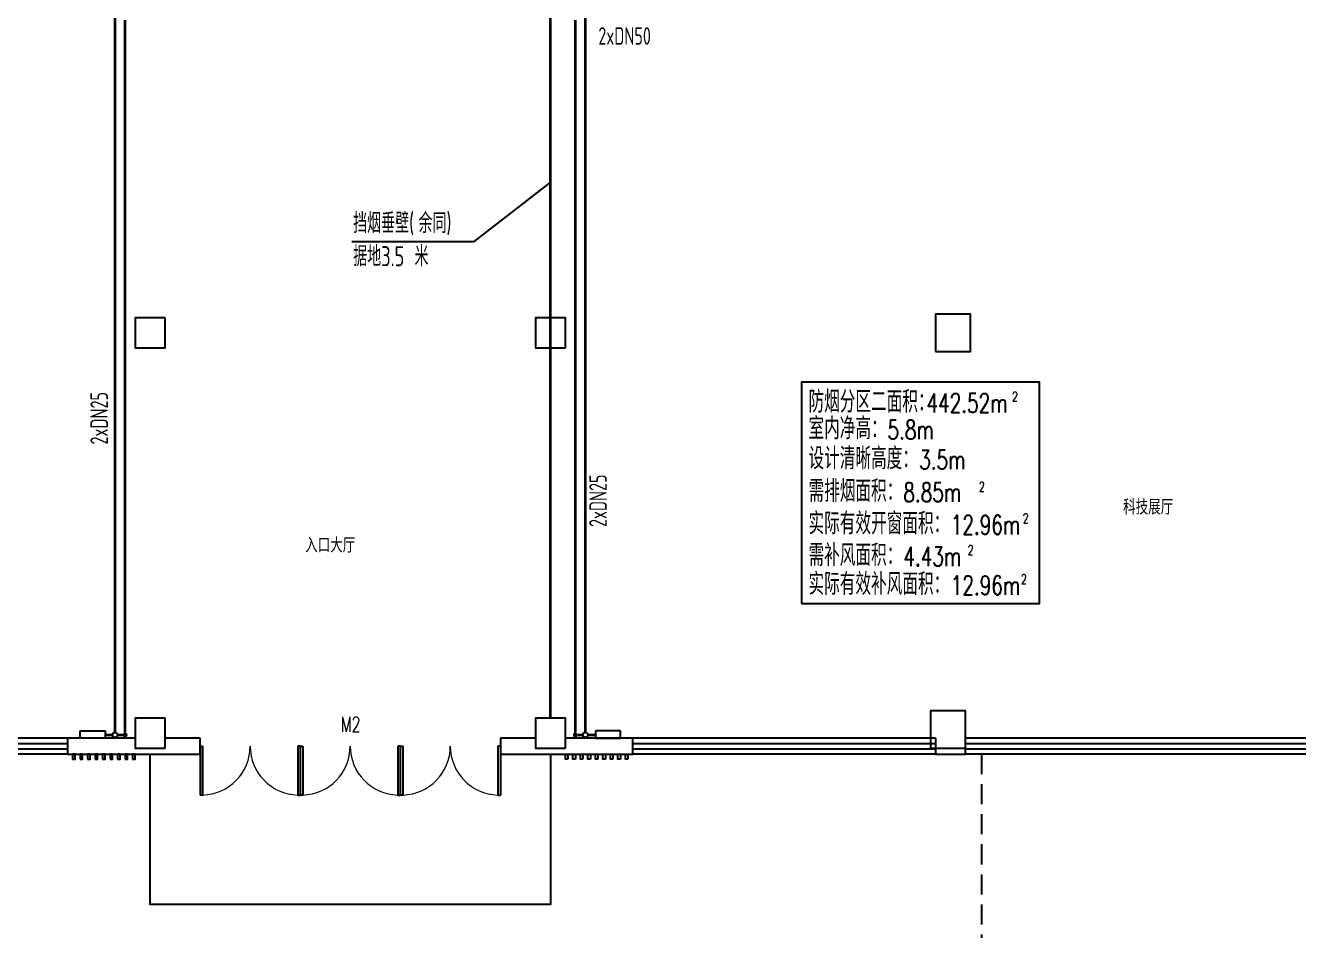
# Model space of a CAD drawing. Extents: x 2297255 to 2381355, y -608375 to -364775.
# Drawn here: x 2331011 to 2356455, y -586904 to -568819 of the extents above; entities that cross this region are included whole.
import ezdxf

# ---------------------------------------------------------------- set-up
doc = ezdxf.new("R2010")
doc.units = 0
doc.header["$LTSCALE"] = 1000
doc.header["$MEASUREMENT"] = 0
for name, pattern in [('_DASH', [0.6, 0.4, -0.2]), ('CENTER', [2, 1.25, -0.25, 0.25, -0.25]), ('DASH', [0.35, 0.25, -0.1])]:
    doc.linetypes.add(name, pattern=pattern)
doc.layers.add('A-FLOR-IDEN', color=7, linetype='Continuous', lineweight=20)
for name, color, linetype in [('COLUMN', 9, 'Continuous'), ('EQ-采暖分集水器', 7, 'Continuous'), ('PIPE-暖供水', 3, 'Continuous'), ('PIPE-暖回水', 2, 'DASH'), ('STAIR', 2, 'Continuous'), ('TH_TEXT', 7, 'Continuous'), ('VPIPE-暖供水', 3, 'Continuous'), ('VPIPE-暖回水', 2, 'Continuous'), ('WALL', 9, 'Continuous'), ('WINDOW', 4, 'Continuous'), ('WINDOW_TEXT', 7, 'Continuous'), ('排烟计算', 55, 'Continuous'), ('立面', 254, 'Continuous')]:
    doc.layers.add(name, color=color, linetype=linetype)
doc.styles.add('_TCH_DIM', font='SIMPLEX', dxfattribs={"bigfont": 'GBCBIG'})
doc.styles.add('_TCH_WINDOW', font='SIMPLEX', dxfattribs={"height": 3.5, "bigfont": 'GBCBIG'})
doc.styles.add('ROS', font='simhei.ttf', dxfattribs={"width": 0.7})
doc.styles.add('TSSD_Rein', font='Tssdeng.shx', dxfattribs={"width": 0.7, "bigfont": 'hztxt.shx'})

# ---------------------------------------------------------------- blocks, each defined once
blk = doc.blocks.new('_FZHK')
blk.add_lwpolyline([(-0.5, -0.5), (0.5, -0.5), (0.5, 0.5), (-0.5, 0.5)], close=True)
blk = doc.blocks.new('$WINLIB2D$00000001')
at = {"color": 0}
for points in [[(-0.5, 0.5), (-0.5, -0.5)], [(-0.5, 0.5), (0.5, 0.5)], [(0.5, -0.5), (0.5, 0.5)], [(0.5, 0.1667), (-0.5, 0.1667)], [(0.5, -0.1667), (-0.5, -0.1667)], [(-0.5, -0.5), (0.5, -0.5)]]:
    blk.add_lwpolyline(points, dxfattribs=at)
blk = doc.blocks.new('$DorLib2D$00000002')
for p, q in [((-0.5, 0), (-0.5, 0.4875)), ((-0.475, 0.4875), (-0.5, 0.4875)), ((-0.475, 0), (-0.475, 0.4875)), ((0.475, 0), (0.475, 0.4875)), ((0.475, 0.4875), (0.5, 0.4875)), ((0.5, 0), (0.5, 0.4875)), ((-0.5, 0), (-0.475, 0)), ((0.5, 0), (0.475, 0))]:
    blk.add_line(p, q)
at = {"lineweight": 13}
for centre, start, end in [((-0.4875, 0), 0, 88.53072), ((0.4875, 0), 91.46928, 180)]:
    blk.add_arc(centre, 0.4875, start, end, dxfattribs=at)
blk = doc.blocks.new('A$C5FE91731')
at = {"color": 4, "linetype": '_DASH'}
blk.add_lwpolyline([(-273.2, -5138.9), (-273.2, -11338.9), (-41513.2, -11338.9), (-41513.2, 16951.1), (-25313.2, 16951.1)], dxfattribs=at)
at = {"color": 175}
for points in [[(-18443.2, -5238.9), (-18393.2, -5238.9), (-18393.2, -5138.9), (-18443.2, -5138.9)], [(-18293.2, -5238.9), (-18243.2, -5238.9), (-18243.2, -5138.9), (-18293.2, -5138.9)], [(-18143.2, -5238.9), (-18093.2, -5238.9), (-18093.2, -5138.9), (-18143.2, -5138.9)], [(-17993.2, -5238.9), (-17943.2, -5238.9), (-17943.2, -5138.9), (-17993.2, -5138.9)], [(-17843.2, -5238.9), (-17793.2, -5238.9), (-17793.2, -5138.9), (-17843.2, -5138.9)], [(-17693.2, -5238.9), (-17643.2, -5238.9), (-17643.2, -5138.9), (-17693.2, -5138.9)], [(-17543.2, -5238.9), (-17493.2, -5238.9), (-17493.2, -5138.9), (-17543.2, -5138.9)], [(-17393.2, -5238.9), (-17343.2, -5238.9), (-17343.2, -5138.9), (-17393.2, -5138.9)], [(-17243.2, -5238.9), (-17193.2, -5238.9), (-17193.2, -5138.9), (-17243.2, -5138.9)], [(-8543.2, -5238.9), (-8593.2, -5238.9), (-8593.2, -5138.9), (-8543.2, -5138.9)], [(-8393.2, -5238.9), (-8443.2, -5238.9), (-8443.2, -5138.9), (-8393.2, -5138.9)], [(-8243.2, -5238.9), (-8293.2, -5238.9), (-8293.2, -5138.9), (-8243.2, -5138.9)], [(-8093.2, -5238.9), (-8143.2, -5238.9), (-8143.2, -5138.9), (-8093.2, -5138.9)], [(-7943.2, -5238.9), (-7993.2, -5238.9), (-7993.2, -5138.9), (-7943.2, -5138.9)], [(-7793.2, -5238.9), (-7843.2, -5238.9), (-7843.2, -5138.9), (-7793.2, -5138.9)], [(-7643.2, -5238.9), (-7693.2, -5238.9), (-7693.2, -5138.9), (-7643.2, -5138.9)], [(-7493.2, -5238.9), (-7543.2, -5238.9), (-7543.2, -5138.9), (-7493.2, -5138.9)], [(-7343.2, -5238.9), (-7393.2, -5238.9), (-7393.2, -5138.9), (-7343.2, -5138.9)]]:
    blk.add_lwpolyline(points, close=True, dxfattribs=at)
at = {"layer": 'STAIR'}
blk.add_lwpolyline([(-8893.2, -5138.9), (-8893.2, -8138.9), (-16893.2, -8138.9), (-16893.2, -5138.9)], dxfattribs=at)
at = {"layer": 'WALL'}
for p, q in [((-17193.2, -4818.9), (-18543.2, -4818.9)), ((-18543.2, -4818.9), (-18543.2, -5138.9)), ((-15893.2, -4818.9), (-16593.2, -4818.9)), ((-15893.2, -5138.9), (-15893.2, -4818.9)), ((-9193.2, -4818.9), (-9893.2, -4818.9)), ((-9893.2, -4818.9), (-9893.2, -5138.9)), ((-7243.2, -4818.9), (-8593.2, -4818.9)), ((-7243.2, -5138.9), (-7243.2, -4818.9)), ((-592.9, -4818.9), (-593.2, -4818.9)), ((-592.9, -5138.9), (-592.9, -4818.9)), ((-1193.2, -5018.9), (-1193.2, -5138.9)), ((-18543.2, -5138.9), (-16893.2, -5138.9)), ((-16893.2, -5138.9), (-15893.2, -5138.9)), ((-9893.2, -5138.9), (-8893.2, -5138.9)), ((-8893.2, -5138.9), (-7243.2, -5138.9)), ((-1193.2, -5138.9), (-893.2, -5138.9)), ((-893.2, -5138.9), (-592.9, -5138.9))]:
    blk.add_line(p, q, dxfattribs=at)
at = {"layer": 'COLUMN'}
for p, xscale, yscale, zscale, rotation in [((-16893.2, 3281.1), 600, 600, 600, 180), ((-8893.2, 3281.1), 600, 600, 600, 90), ((-943.2, -4643.9), 749.9990233506542, 700, 700, 90), ((-16893.2, -4718.9), 600, 600, 600, 90), ((-8893.2, -4718.9), 600, 600, 600, 90)]:
    blk.add_blockref('_FZHK', p, dxfattribs=dict(at, xscale=xscale, yscale=yscale, zscale=zscale, rotation=rotation))
at = {"layer": 'COLUMN', "xscale": 700, "yscale": 750, "zscale": 750}
blk.add_blockref('_FZHK', (-843.2, 3281.1), dxfattribs=at)
at = {"layer": 'WINDOW', "rotation": 180}
for name, p, xscale, yscale, zscale in [('$WINLIB2D$00000001', (-21568.2, -4978.9), 6050.000000000058, -320, 6050.000000000058), ('$WINLIB2D$00000001', (-4218.2, -4978.9), 6050.000000000058, -320, 6050.000000000058), ('$WINLIB2D$00000001', (3056.9, -4978.9), 7299.666666663485, -320, 7299.666666663485), ('$DorLib2D$00000002', (-14893.2, -4978.9), 2000, 2000, 2000), ('$DorLib2D$00000002', (-12893.2, -4978.9), 2000, 2000, 2000), ('$DorLib2D$00000002', (-10893.2, -4978.9), 2000, 2000, 2000)]:
    blk.add_blockref(name, p, dxfattribs=dict(at, xscale=xscale, yscale=yscale, zscale=zscale))
at = {"layer": 'A-FLOR-IDEN', "style": 'ROS', "width": 0.7}
for s, p in [('科技展厅', (2553.8, -320.6)), ('入口大厅', (-13796.1, -1082))]:
    blk.add_text(s, height=262.87, dxfattribs=at).set_placement(p)
at = {"layer": 'WINDOW_TEXT', "style": '_TCH_WINDOW', "width": 0.705882}
blk.add_text('M2', height=297.5, dxfattribs=at).set_placement((-13083.2, -4687.8))

msp = doc.modelspace()

# ---------------------------------------------------------------- hatches: boundary and pattern name
at = {"layer": 'VPIPE-暖回水', "linetype": 'DASH'}
for points in [[(2333051.8, -582995.3), (2333050.7, -582984.9), (2333047.5, -582975), (2333042.3, -582965.9), (2333035.3, -582958.1), (2333026.8, -582952), (2333017.3, -582947.7), (2333007.1, -582945.6), (2332996.6, -582945.6), (2332986.4, -582947.7), (2332976.8, -582952), (2332968.4, -582958.1), (2332961.4, -582965.9), (2332956.1, -582975), (2332952.9, -582984.9), (2332951.8, -582995.3), (2332952.9, -583005.7), (2332956.1, -583015.6), (2332961.4, -583024.7), (2332968.4, -583032.4), (2332976.8, -583038.6), (2332986.4, -583042.8), (2332996.6, -583045), (2333007.1, -583045), (2333017.3, -583042.8), (2333026.8, -583038.6), (2333035.3, -583032.4), (2333042.3, -583024.7), (2333047.5, -583015.6), (2333050.7, -583005.7)], [(2342051.8, -582995.3), (2342050.7, -582984.9), (2342047.5, -582975), (2342042.3, -582965.9), (2342035.3, -582958.1), (2342026.8, -582952), (2342017.3, -582947.7), (2342007.1, -582945.6), (2341996.6, -582945.6), (2341986.4, -582947.7), (2341976.8, -582952), (2341968.4, -582958.1), (2341961.4, -582965.9), (2341956.1, -582975), (2341952.9, -582984.9), (2341951.8, -582995.3), (2341952.9, -583005.7), (2341956.1, -583015.6), (2341961.4, -583024.7), (2341968.4, -583032.4), (2341976.8, -583038.6), (2341986.4, -583042.8), (2341996.6, -583045), (2342007.1, -583045), (2342017.3, -583042.8), (2342026.8, -583038.6), (2342035.3, -583032.4), (2342042.3, -583024.7), (2342047.5, -583015.6), (2342050.7, -583005.7)]]:
    msp.add_hatch(color=256, dxfattribs=at).paths.add_polyline_path(points)

# ---------------------------------------------------------------- linework, layer by layer
for p, q in [((2341501.8, -571951.2), (2339966.5, -573143.6)), ((2339966.5, -573143.6), (2337535.4, -573143.6))]:
    msp.add_line(p, q)
at = {"layer": 'EQ-采暖分集水器'}
for p, q in [((2332101.8, -582911.6), (2332601.8, -582911.6)), ((2332101.8, -583061.6), (2332101.8, -582911.6)), ((2332101.8, -582911.6), (2332601.8, -582911.6)), ((2332101.8, -583061.6), (2332101.8, -582911.6)), ((2332101.8, -582911.6), (2332601.8, -582911.6)), ((2332101.8, -583061.6), (2332101.8, -582911.6)), ((2332101.8, -582911.6), (2332601.8, -582911.6)), ((2332101.8, -583061.6), (2332101.8, -582911.6)), ((2332601.8, -582911.6), (2332601.8, -583061.6)), ((2332601.8, -582911.6), (2332601.8, -583061.6)), ((2332601.8, -582911.6), (2332601.8, -583061.6)), ((2332601.8, -582911.6), (2332601.8, -583061.6)), ((2342901.8, -582911.6), (2342401.8, -582911.6)), ((2342401.8, -582911.6), (2342401.8, -583061.6)), ((2342901.8, -582911.6), (2342401.8, -582911.6)), ((2342401.8, -582911.6), (2342401.8, -583061.6)), ((2342901.8, -582911.6), (2342401.8, -582911.6)), ((2342401.8, -582911.6), (2342401.8, -583061.6)), ((2342901.8, -582911.6), (2342401.8, -582911.6)), ((2342401.8, -582911.6), (2342401.8, -583061.6)), ((2342901.8, -583061.6), (2342901.8, -582911.6)), ((2342901.8, -583061.6), (2342901.8, -582911.6)), ((2342901.8, -583061.6), (2342901.8, -582911.6)), ((2342901.8, -583061.6), (2342901.8, -582911.6)), ((2332601.8, -583061.6), (2332101.8, -583061.6)), ((2332601.8, -583061.6), (2332101.8, -583061.6)), ((2332601.8, -583061.6), (2332101.8, -583061.6)), ((2332601.8, -583061.6), (2332101.8, -583061.6)), ((2342401.8, -583061.6), (2342901.8, -583061.6)), ((2342401.8, -583061.6), (2342901.8, -583061.6)), ((2342401.8, -583061.6), (2342901.8, -583061.6)), ((2342401.8, -583061.6), (2342901.8, -583061.6))]:
    msp.add_line(p, q, dxfattribs=at)
at = {"layer": 'PIPE-暖供水', "linetype": 'Continuous', "const_width": 50}
for points in [[(2332801.8, -568461.6), (2332801.8, -582945.3)], [(2342201.8, -582945.3), (2342201.8, -568461.6)], [(2332751.8, -582995.3), (2332601.8, -582995.3)], [(2332951.8, -582995.3), (2332851.8, -582995.3)], [(2342051.8, -582995.3), (2342151.8, -582995.3)], [(2342251.8, -582995.3), (2342401.8, -582995.3)]]:
    msp.add_lwpolyline(points, dxfattribs=at)
at = {"layer": 'PIPE-暖回水', "linetype": 'DASH', "const_width": 50}
for points in [[(2333001.8, -568711.6), (2333001.8, -582945.3)], [(2342001.8, -582945.3), (2342001.8, -568711.6)]]:
    msp.add_lwpolyline(points, dxfattribs=at)
at = {"layer": 'VPIPE-暖供水', "linetype": 'Continuous'}
for centre in [(2332801.8, -582995.3), (2342201.8, -582995.3)]:
    msp.add_circle(centre, 50, dxfattribs=at)
at = {"layer": '排烟计算'}
msp.add_lwpolyline([(2346519.1, -580369), (2351280.4, -580369), (2351280.4, -575949.8), (2346519.1, -575949.8)], close=True, dxfattribs=at)
at = {"layer": '立面', "linetype": 'CENTER', "const_width": 50}
msp.add_lwpolyline([(2341501.8, -567261.6), (2341501.8, -582661.6)], dxfattribs=at)

# ---------------------------------------------------------------- block references
msp.add_blockref('A$C5FE91731', (2350395.1, -578242.7))

# ---------------------------------------------------------------- texts
at = {"layer": 'TH_TEXT', "style": 'TSSD_Rein', "width": 0.7}
for s, height, p in [('2xDN50', 350, (2342460.4, -569204.1)), ('挡烟垂壁', 400, (2337559, -572967.5)), ('(', 400, (2338679, -572967.5)), ('余同', 400, (2338865.7, -572967.5)), (')', 400, (2339425.7, -572967.5)), ('据地', 400, (2337560.6, -573629.9)), ('3.5', 400, (2338120.6, -573629.9)), ('米', 400, (2338787.3, -573629.9))]:
    msp.add_text(s, height=height, dxfattribs=at).set_placement(p)
for p in [(2332659.1, -577193.2), (2342629.6, -578841.2)]:
    msp.add_text('2xDN25', height=350, rotation=90, dxfattribs=at).set_placement(p)
at = {"layer": '排烟计算', "style": '_TCH_DIM'}
for s, p in [('防烟分区二面积：', (2346661.1, -576554.6)), ('室内净高：', (2346661.1, -577087.5)), ('设计清晰高度：', (2346661.1, -577687.5)), ('需排烟面积：', (2346661.1, -578339.3)), ('需补风面积：', (2346661.1, -579620.4))]:
    msp.add_text(s, height=434.04, dxfattribs=at).set_placement(p)
at = {"layer": '排烟计算', "style": '_TCH_DIM', "width": 0.705882}
for s, height, p in [('442.52m', 382.5, (2349019.7, -576554.6)), ('2', 191.2, (2350729.6, -576329.6)), ('5.8m', 382.5, (2348240.9, -577087.5)), ('3.5m', 382.5, (2348872.8, -577687.5)), ('8.85m', 382.5, (2348556.9, -578339.3)), ('2', 191.2, (2350068.5, -578130.6)), ('4.43m', 382.5, (2348556.9, -579620.4)), ('2', 191.2, (2349842.6, -579395.4))]:
    msp.add_text(s, height=height, dxfattribs=at).set_placement(p)
at = {"layer": '排烟计算', "color": 1, "style": '_TCH_DIM'}
for s, p in [('实际有效开窗面积：', (2346661.1, -578987.8)), ('实际有效补风面积：', (2346661.1, -580197.1))]:
    msp.add_text(s, height=434.04, dxfattribs=at).set_placement(p)
at = {"layer": '排烟计算', "color": 1, "style": '_TCH_DIM', "width": 0.705882}
for s, height, p in [('12.96m', 382.5, (2349504.7, -578987.8)), ('2', 191.2, (2350944.7, -578762.8)), ('12.96m', 382.5, (2349504.7, -580197.1)), ('2', 191.2, (2350907.1, -579977.7))]:
    msp.add_text(s, height=height, dxfattribs=at).set_placement(p)

doc.saveas('drawing.dxf')
